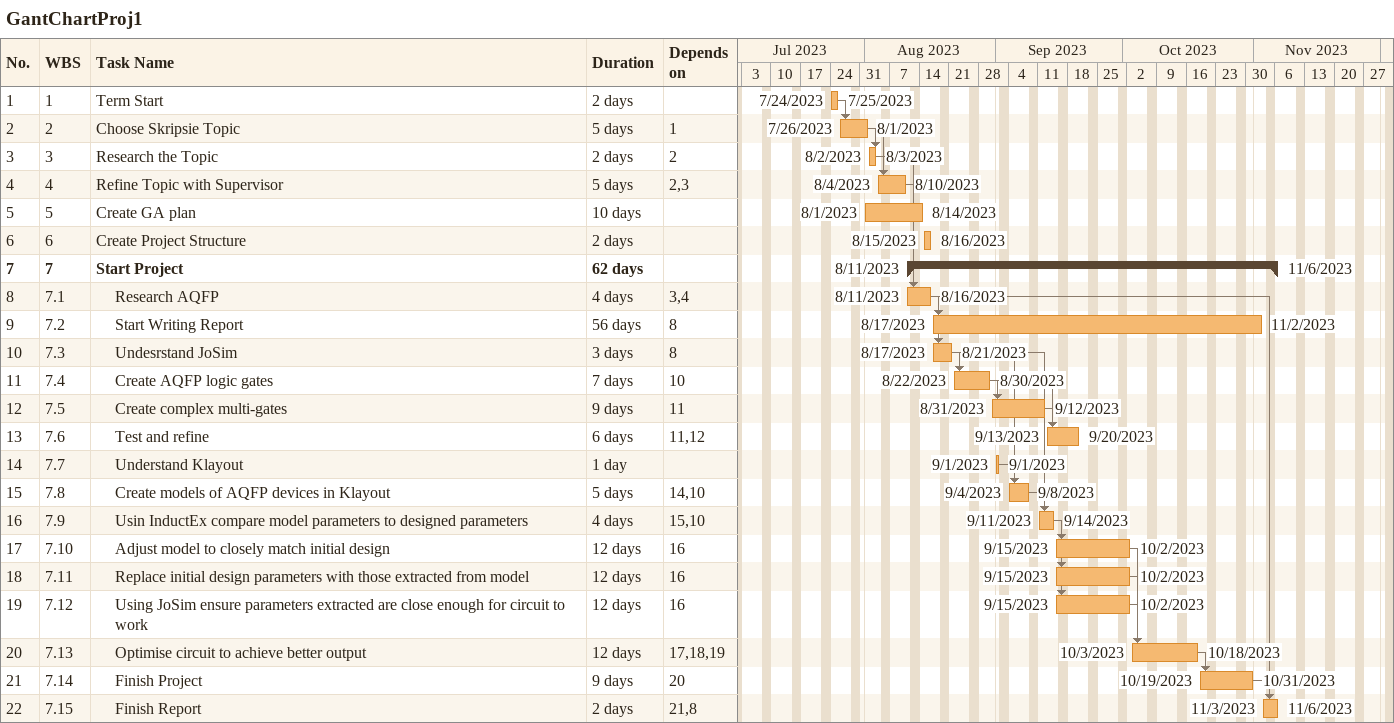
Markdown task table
GantChartProj1

| ID | WBS | Task | Duration | Start | Finish | Predecessors |
|---|---|---|---|---|---|---|
| 1 | 1 | Term Start | 2d | 2023-07-24 | 2023-07-25 |  |
| 2 | 2 | Choose Skripsie Topic | 5d | 2023-07-26 | 2023-08-01 | 1 |
| 3 | 3 | Research the Topic | 2d | 2023-08-02 | 2023-08-03 | 2 |
| 4 | 4 | Refine Topic with Supervisor | 5d | 2023-08-04 | 2023-08-10 | 2, 3 |
| 5 | 5 | Create GA plan | 10d | 2023-08-01 | 2023-08-14 |  |
| 6 | 6 | Create Project Structure | 2d | 2023-08-15 | 2023-08-16 |  |
| 7 | 7 | **Start Project** | 62d | 2023-08-11 | 2023-11-06 |  |
| 8 | 7.1 | Research AQFP | 4d | 2023-08-11 | 2023-08-16 | 3, 4 |
| 9 | 7.2 | Start Writing Report | 56d | 2023-08-17 | 2023-11-02 | 8 |
| 10 | 7.3 | Undesrstand JoSim | 3d | 2023-08-17 | 2023-08-21 | 8 |
| 11 | 7.4 | Create AQFP logic gates | 7d | 2023-08-22 | 2023-08-30 | 10 |
| 12 | 7.5 | Create complex multi-gates | 9d | 2023-08-31 | 2023-09-12 | 11 |
| 13 | 7.6 | Test and refine | 6d | 2023-09-13 | 2023-09-20 | 11, 12 |
| 14 | 7.7 | Understand Klayout | 1d | 2023-09-01 | 2023-09-01 |  |
| 15 | 7.8 | Create models of AQFP devices in Klayout | 5d | 2023-09-04 | 2023-09-08 | 14, 10 |
| 16 | 7.9 | Usin InductEx compare model parameters to designed parameters | 4d | 2023-09-11 | 2023-09-14 | 15, 10 |
| 17 | 7.10 | Adjust model to closely match initial design | 12d | 2023-09-15 | 2023-10-02 | 16 |
| 18 | 7.11 | Replace initial design parameters with those extracted from model | 12d | 2023-09-15 | 2023-10-02 | 16 |
| 19 | 7.12 | Using JoSim ensure parameters extracted are close enough for circuit to work | 12d | 2023-09-15 | 2023-10-02 | 16 |
| 20 | 7.13 | Optimise circuit to achieve better output | 12d | 2023-10-03 | 2023-10-18 | 17, 18, 19 |
| 21 | 7.14 | Finish Project | 9d | 2023-10-19 | 2023-10-31 | 20 |
| 22 | 7.15 | Finish Report | 2d | 2023-11-03 | 2023-11-06 | 21, 8 |
